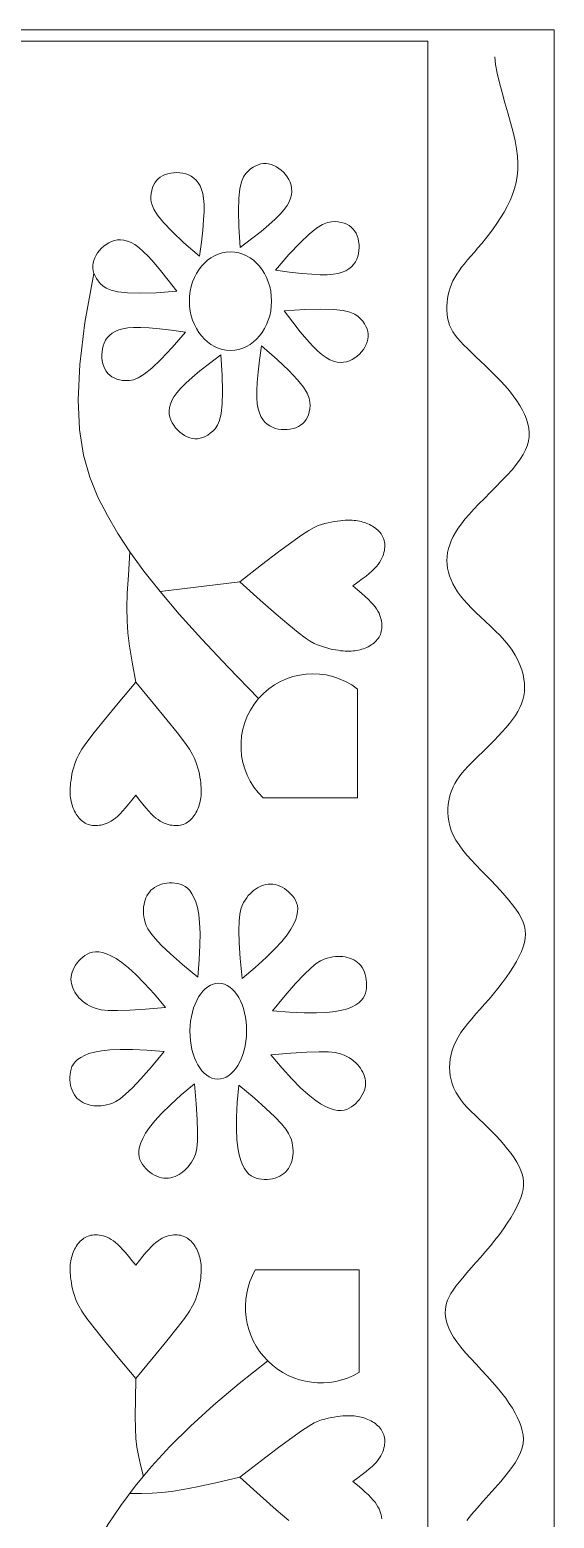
# Model space of a CAD drawing. Header units: inches. Extents: x -813 to 82, y -70 to 268.
# Drawn here: x -9.5 to -3, y 182.75 to 201.2 of the extents above; entities that cross this region are included whole.
import ezdxf

# ---------------------------------------------------------------- set-up
doc = ezdxf.new("R2010")
doc.units = ezdxf.units.IN
doc.header["$MEASUREMENT"] = 0
for name, color, linetype, lineweight, true_color in [('Blue', 7, 'Continuous', 0, 0x1081b2), ('Brown', 7, 'Continuous', 0, 0x653e10), ('Golden', 7, 'Continuous', 0, 0xefe861), ('Grey', 7, 'Continuous', 0, 0x58676a), ('Layak Architect', 1, 'Continuous', 5, 0xff0000), ('Mustard', 7, 'Continuous', 0, 0xa79b1b), ('White', 7, 'Continuous', 0, 0xffffff)]:
    doc.layers.add(name, color=color, linetype=linetype, lineweight=lineweight, true_color=true_color)
doc.layers.add('Rugs', color=201, linetype='Continuous')

# ---------------------------------------------------------------- blocks, each defined once
blk = doc.blocks.new('*U89')
at = {"layer": 'White'}
blk.add_lwpolyline([(9.55, -18.2), (2.79, -12.32), (-2.36, -7.46), (-6.12, -3.48), (-8.7, -0.26), (-10.32, 2.35), (-11.2, 4.46), (-11.53, 6.22), (-11.55, 7.74), (-11.43, 9.16), (-11.19, 10.47), (-10.85, 11.69), (-10.4, 12.81), (-9.84, 13.82), (-9.17, 14.74), (-8.38, 15.55), (-7.48, 16.26), (-6.48, 16.86), (-5.37, 17.35), (-4.19, 17.73), (-2.94, 18), (-1.65, 18.16), (-0.34, 18.2), (0.98, 18.13), (2.29, 17.94), (3.57, 17.63), (4.81, 17.19), (5.99, 16.59), (7.09, 15.84), (8.11, 14.9), (9.03, 13.78), (9.82, 12.44), (10.48, 10.89), (11, 9.09), (11.36, 6.95), (11.55, 4.39), (11.55, 1.3), (11.37, -2.41), (10.98, -6.83), (10.37, -12.06), (9.55, -18.2)], dxfattribs=at)
blk = doc.blocks.new('*U90')
at = {"layer": 'White', "color": 0, "linetype": 'ByBlock', "lineweight": -2, "transparency": 16777216}
for p, rotation in [((6003767017.003224, 3337140091.486361), 314.9999999999999), ((6003766963.675579, 3337140058.918108), 44.99999999999996), ((6003767044.331867, 3337140071.567644), 269.9999999999999), ((6003767049.571476, 3337140038.158716), 225), ((6003766968.915188, 3337140025.50918), 89.99999999999997), ((6003766996.243831, 3337140005.590463), 135), ((6003767029.65276, 3337140010.830072), 180)]:
    blk.add_blockref('*U89', p, dxfattribs=dict(at, rotation=rotation))
blk.add_blockref('*U89', (6003766983.594296, 3337140086.246752), dxfattribs=at)
blk = doc.blocks.new('*U91')
at = {"layer": 'Mustard'}
blk.add_lwpolyline([(11.32, -20.49), (4.65, -14.93), (-0.53, -10.37), (-4.43, -6.69), (-7.23, -3.75), (-9.15, -1.41), (-10.37, 0.46), (-11.11, 2), (-11.55, 3.34), (-11.87, 4.59), (-12.1, 5.79), (-12.25, 6.94), (-12.31, 8.04), (-12.3, 9.1), (-12.22, 10.13), (-12.06, 11.12), (-11.84, 12.1), (-11.56, 13.05), (-11.2, 13.98), (-10.78, 14.87), (-10.28, 15.73), (-9.7, 16.53), (-9.04, 17.28), (-8.29, 17.96), (-7.46, 18.56), (-6.53, 19.09), (-5.52, 19.53), (-4.45, 19.89), (-3.33, 20.17), (-2.17, 20.36), (-0.99, 20.47), (0.2, 20.49), (1.38, 20.43), (2.54, 20.27), (3.68, 20), (4.78, 19.58), (5.85, 18.98), (6.87, 18.17), (7.85, 17.12), (8.78, 15.79), (9.65, 14.17), (10.45, 12.2), (11.15, 9.77), (11.72, 6.79), (12.12, 3.14), (12.31, -1.3), (12.27, -6.65), (11.95, -13.01), (11.32, -20.49)], dxfattribs=at)
blk = doc.blocks.new('*U94')
at = {"layer": 'Mustard', "color": 0, "linetype": 'ByBlock', "lineweight": -2, "transparency": 16777216}
blk.add_blockref('*U91', (6003766971.507133, 3337138645.91867), dxfattribs=at)
for p, rotation in [((6003767008.540522, 3337138647.324628), 315.0000000000001), ((6003766946.314736, 3337138618.737947), 45.00000000000002), ((6003767035.721244, 3337138622.132231), 270), ((6003767037.127202, 3337138585.098843), 225), ((6003766947.720695, 3337138581.704559), 90.00000000000001), ((6003766974.901417, 3337138556.512162), 135), ((6003767011.934805, 3337138557.91812), 180)]:
    blk.add_blockref('*U91', p, dxfattribs=dict(at, rotation=rotation))
blk = doc.blocks.new('C3')
at = {"layer": 'Blue'}
blk.add_lwpolyline([(-1478.26, 4460.03), (-1474.88, 4460.39), (-1471.09, 4461.09), (-1466.99, 4462.06), (-1462.69, 4463.21), (-1458.29, 4464.46), (-1453.89, 4465.73), (-1449.61, 4466.94), (-1445.54, 4468.01), (-1441.76, 4468.87), (-1438.27, 4469.51), (-1435.01, 4469.92), (-1431.95, 4470.12), (-1429.05, 4470.1), (-1426.28, 4469.85), (-1423.59, 4469.39), (-1420.95, 4468.71), (-1418.32, 4467.81), (-1415.71, 4466.72), (-1413.13, 4465.47), (-1410.6, 4464.09), (-1408.13, 4462.59), (-1405.72, 4461.01), (-1403.4, 4459.37), (-1401.18, 4457.71), (-1399.07, 4456.04), (-1397.05, 4454.38), (-1395.13, 4452.76), (-1393.3, 4451.18), (-1391.55, 4449.66), (-1389.87, 4448.23), (-1388.25, 4446.88), (-1386.68, 4445.65), (-1385.17, 4444.53), (-1383.68, 4443.54), (-1382.22, 4442.66), (-1380.76, 4441.89), (-1379.3, 4441.23), (-1377.82, 4440.66), (-1376.3, 4440.19), (-1374.73, 4439.81), (-1373.1, 4439.52), (-1371.43, 4439.31), (-1369.73, 4439.21), (-1368.03, 4439.21), (-1366.33, 4439.32), (-1364.67, 4439.56), (-1363.05, 4439.92), (-1361.49, 4440.43), (-1360.01, 4441.07), (-1358.59, 4441.87), (-1357.19, 4442.82), (-1355.79, 4443.92), (-1354.37, 4445.18), (-1352.88, 4446.6), (-1351.31, 4448.19), (-1349.62, 4449.95), (-1347.79, 4451.87), (-1345.85, 4453.92), (-1343.81, 4456.05), (-1341.69, 4458.22), (-1339.52, 4460.39), (-1337.33, 4462.5), (-1335.12, 4464.53), (-1332.93, 4466.41), (-1330.78, 4468.11), (-1328.66, 4469.64), (-1326.59, 4470.97), (-1324.55, 4472.12), (-1322.54, 4473.08), (-1320.57, 4473.85), (-1318.64, 4474.43), (-1316.73, 4474.81), (-1314.86, 4475), (-1313, 4474.98), (-1311.14, 4474.73), (-1309.24, 4474.24), (-1307.3, 4473.49), (-1305.29, 4472.46), (-1303.19, 4471.15), (-1300.98, 4469.53), (-1298.65, 4467.6), (-1296.22, 4465.41), (-1293.73, 4463.04), (-1291.2, 4460.56), (-1288.68, 4458.04), (-1286.18, 4455.54), (-1283.75, 4453.14), (-1281.41, 4450.9), (-1279.19, 4448.89), (-1277.09, 4447.1), (-1275.08, 4445.53), (-1273.16, 4444.15), (-1271.31, 4442.98), (-1269.51, 4441.98), (-1267.75, 4441.15), (-1266.01, 4440.48), (-1264.29, 4439.96), (-1262.57, 4439.58), (-1260.87, 4439.36), (-1259.17, 4439.28), (-1257.47, 4439.34), (-1255.78, 4439.55), (-1254.09, 4439.91), (-1252.4, 4440.41), (-1250.71, 4441.06), (-1249.01, 4441.85), (-1247.3, 4442.8), (-1245.57, 4443.9), (-1243.82, 4445.16), (-1242.05, 4446.58), (-1240.24, 4448.17), (-1238.39, 4449.93), (-1236.49, 4451.86), (-1234.56, 4453.9), (-1232.58, 4456.03), (-1230.57, 4458.17), (-1228.53, 4460.3), (-1226.46, 4462.35), (-1224.36, 4464.28), (-1222.25, 4466.05), (-1220.11, 4467.6), (-1217.97, 4468.94), (-1215.84, 4470.08), (-1213.72, 4471.02), (-1211.63, 4471.77), (-1209.58, 4472.34), (-1207.58, 4472.74), (-1205.65, 4472.98), (-1203.79, 4473.05), (-1202, 4472.97), (-1200.25, 4472.73), (-1198.54, 4472.32), (-1196.84, 4471.75), (-1195.15, 4471.02), (-1193.45, 4470.11), (-1191.72, 4469.04), (-1189.96, 4467.8), (-1188.16, 4466.41), (-1186.36, 4464.9), (-1184.54, 4463.29), (-1182.74, 4461.61), (-1180.95, 4459.89), (-1179.19, 4458.15), (-1177.47, 4456.41), (-1175.8, 4454.69), (-1174.17, 4453.03), (-1172.59, 4451.41), (-1171.04, 4449.87), (-1169.52, 4448.4), (-1168.03, 4447.03), (-1166.56, 4445.78), (-1165.1, 4444.64), (-1163.65, 4443.63), (-1162.2, 4442.75), (-1160.74, 4442), (-1159.26, 4441.36), (-1157.75, 4440.83), (-1156.2, 4440.41), (-1154.6, 4440.09), (-1152.95, 4439.86), (-1151.22, 4439.72), (-1149.44, 4439.69), (-1147.59, 4439.8), (-1145.68, 4440.07), (-1143.71, 4440.51), (-1141.7, 4441.16), (-1139.64, 4442.04), (-1137.53, 4443.17), (-1135.38, 4444.56), (-1133.2, 4446.18), (-1130.99, 4447.99), (-1128.77, 4449.95), (-1126.54, 4452.01), (-1124.31, 4454.14), (-1122.09, 4456.29), (-1119.9, 4458.43), (-1117.73, 4460.5), (-1115.59, 4462.5), (-1113.48, 4464.39), (-1111.42, 4466.16), (-1109.41, 4467.78), (-1107.44, 4469.23), (-1105.53, 4470.48), (-1103.67, 4471.53), (-1101.87, 4472.35), (-1100.12, 4472.93), (-1098.38, 4473.29), (-1096.63, 4473.41), (-1094.85, 4473.31), (-1093.02, 4472.98), (-1091.11, 4472.44), (-1089.11, 4471.67), (-1086.99, 4470.68), (-1084.76, 4469.5), (-1082.47, 4468.15), (-1080.12, 4466.64), (-1077.73, 4465), (-1075.35, 4463.26), (-1072.98, 4461.43), (-1070.64, 4459.53), (-1068.37, 4457.6), (-1066.15, 4455.65), (-1063.99, 4453.72), (-1061.87, 4451.83), (-1059.8, 4450.03), (-1057.76, 4448.32), (-1055.76, 4446.75), (-1053.78, 4445.35), (-1051.82, 4444.13), (-1049.89, 4443.1), (-1047.98, 4442.25), (-1046.08, 4441.58), (-1044.2, 4441.06), (-1042.34, 4440.71), (-1040.49, 4440.5), (-1038.65, 4440.44), (-1036.82, 4440.51), (-1035.01, 4440.73), (-1033.21, 4441.09), (-1031.43, 4441.6), (-1029.66, 4442.27), (-1027.92, 4443.1), (-1026.19, 4444.1), (-1024.49, 4445.28), (-1022.81, 4446.62), (-1021.15, 4448.12), (-1019.48, 4449.74), (-1017.81, 4451.47), (-1016.11, 4453.26), (-1014.39, 4455.1), (-1012.62, 4456.96), (-1010.8, 4458.81), (-1008.93, 4460.62), (-1007, 4462.39), (-1005.05, 4464.07), (-1003.1, 4465.66), (-1001.15, 4467.13), (-999.23, 4468.46), (-997.36, 4469.63), (-995.56, 4470.62), (-993.83, 4471.41), (-992.16, 4472), (-990.52, 4472.39), (-988.89, 4472.58), (-987.24, 4472.57), (-985.53, 4472.35), (-983.75, 4471.94), (-981.87, 4471.32), (-979.86, 4470.51), (-977.74, 4469.51), (-975.52, 4468.33), (-973.22, 4466.98), (-970.85, 4465.48), (-968.43, 4463.83), (-965.97, 4462.05), (-963.48, 4460.15), (-960.99, 4458.14), (-958.52, 4456.07), (-956.08, 4453.97), (-953.7, 4451.88), (-951.4, 4449.85), (-949.2, 4447.92), (-947.13, 4446.14), (-945.2, 4444.53), (-943.42, 4443.14), (-941.78, 4441.96), (-940.26, 4440.98), (-938.81, 4440.18), (-937.42, 4439.56), (-936.06, 4439.09), (-934.69, 4438.78), (-933.29, 4438.6), (-931.84, 4438.55), (-930.32, 4438.64), (-928.72, 4438.9), (-927.03, 4439.36), (-925.24, 4440.04), (-923.34, 4440.95), (-921.33, 4442.13), (-919.19, 4443.61), (-916.91, 4445.38), (-914.53, 4447.39), (-912.06, 4449.59), (-909.54, 4451.92), (-906.99, 4454.29), (-904.44, 4456.65), (-901.91, 4458.94), (-899.44, 4461.09), (-897.04, 4463.04), (-894.72, 4464.8), (-892.48, 4466.36), (-890.32, 4467.74), (-888.22, 4468.93), (-886.2, 4469.95), (-884.24, 4470.81), (-882.35, 4471.5), (-880.52, 4472.04), (-878.72, 4472.38), (-876.91, 4472.51), (-875.06, 4472.4), (-873.14, 4472.01), (-871.11, 4471.31), (-868.93, 4470.27), (-866.58, 4468.87), (-864.03, 4467.08), (-861.32, 4464.97), (-858.48, 4462.63), (-855.58, 4460.12), (-852.64, 4457.52), (-849.73, 4454.92), (-846.88, 4452.4), (-844.14, 4450.02), (-841.55, 4447.86)], dxfattribs=at)
blk.add_lwpolyline([(-1246.39, 4400.45), (-1244.84, 4402.24), (-1243.45, 4403.79), (-1242.2, 4405.11), (-1241.05, 4406.24), (-1239.99, 4407.2), (-1238.99, 4408.01), (-1238.04, 4408.69), (-1237.1, 4409.26), (-1236.17, 4409.74), (-1235.27, 4410.13), (-1234.38, 4410.43), (-1233.52, 4410.67), (-1232.69, 4410.83), (-1231.87, 4410.94), (-1231.09, 4410.99), (-1230.34, 4411), (-1229.61, 4410.96), (-1228.91, 4410.87), (-1228.24, 4410.74), (-1227.59, 4410.56), (-1226.97, 4410.34), (-1226.37, 4410.07), (-1225.79, 4409.75), (-1225.24, 4409.38), (-1224.7, 4408.97), (-1224.19, 4408.52), (-1223.7, 4408.02), (-1223.23, 4407.49), (-1222.79, 4406.93), (-1222.38, 4406.34), (-1222, 4405.72), (-1221.65, 4405.07), (-1221.33, 4404.4), (-1221.03, 4403.71), (-1220.77, 4403.01), (-1220.53, 4402.28), (-1220.32, 4401.55), (-1220.14, 4400.8), (-1219.99, 4400.04), (-1219.87, 4399.28), (-1219.78, 4398.5), (-1219.71, 4397.69), (-1219.68, 4396.86), (-1219.69, 4395.99), (-1219.72, 4395.07), (-1219.8, 4394.1), (-1219.91, 4393.06), (-1220.06, 4391.96), (-1220.25, 4390.8), (-1220.49, 4389.58), (-1220.78, 4388.31), (-1221.12, 4387.01), (-1221.51, 4385.67), (-1221.96, 4384.32), (-1222.46, 4382.94), (-1223.07, 4381.52), (-1224, 4379.83), (-1225.47, 4377.61), (-1227.76, 4374.58), (-1231.09, 4370.5), (-1235.72, 4365.09), (-1241.9, 4358.09), (-1249.87, 4349.24), (-1257.19, 4358.63), (-1262.85, 4366.06), (-1267.09, 4371.78), (-1270.12, 4376.09), (-1272.18, 4379.27), (-1273.5, 4381.59), (-1274.3, 4383.35), (-1274.81, 4384.81), (-1275.22, 4386.21), (-1275.57, 4387.6), (-1275.86, 4388.95), (-1276.1, 4390.28), (-1276.3, 4391.56), (-1276.45, 4392.8), (-1276.56, 4393.97), (-1276.63, 4395.08), (-1276.67, 4396.12), (-1276.68, 4397.1), (-1276.65, 4398.02), (-1276.59, 4398.89), (-1276.5, 4399.72), (-1276.38, 4400.51), (-1276.23, 4401.28), (-1276.06, 4402.04), (-1275.85, 4402.78), (-1275.62, 4403.51), (-1275.36, 4404.23), (-1275.07, 4404.94), (-1274.76, 4405.63), (-1274.42, 4406.29), (-1274.05, 4406.94), (-1273.65, 4407.56), (-1273.22, 4408.15), (-1272.77, 4408.71), (-1272.29, 4409.24), (-1271.79, 4409.74), (-1271.27, 4410.19), (-1270.73, 4410.61), (-1270.16, 4410.98), (-1269.58, 4411.31), (-1268.98, 4411.58), (-1268.36, 4411.81), (-1267.72, 4411.99), (-1267.07, 4412.12), (-1266.39, 4412.21), (-1265.68, 4412.24), (-1264.96, 4412.23), (-1264.21, 4412.17), (-1263.43, 4412.06), (-1262.63, 4411.9), (-1261.8, 4411.67), (-1260.96, 4411.38), (-1260.1, 4411.01), (-1259.23, 4410.56), (-1258.34, 4410.02), (-1257.44, 4409.38), (-1256.54, 4408.63), (-1255.6, 4407.76), (-1254.61, 4406.73), (-1253.55, 4405.52), (-1252.39, 4404.1), (-1251.11, 4402.46), (-1249.7, 4400.56), (-1248.12, 4398.39)], close=True, dxfattribs=at)
at = {"layer": 'Brown'}
for points in [[(-763.05, 4278.91), (-775.32, 4276.82), (-786.47, 4275.95), (-796.7, 4276.22), (-806.16, 4277.56), (-815.03, 4279.89), (-823.49, 4283.12), (-831.71, 4287.19), (-839.86, 4292.01), (-848.08, 4297.52), (-856.44, 4303.78), (-864.96, 4310.87), (-873.66, 4318.86), (-882.58, 4327.83), (-891.75, 4337.86), (-901.19, 4349.02), (-910.93, 4361.4)], [(-1199.05, 4357.41), (-1212.79, 4344.11), (-1224.96, 4332.68), (-1235.82, 4322.91), (-1245.6, 4314.59), (-1254.53, 4307.52), (-1262.87, 4301.48), (-1270.85, 4296.27), (-1278.72, 4291.68), (-1286.75, 4287.57), (-1295.35, 4284.06), (-1304.98, 4281.33), (-1316.07, 4279.56), (-1329.07, 4278.94), (-1344.44, 4279.66), (-1362.62, 4281.89), (-1384.05, 4285.82)], [(-1249.87, 4349.24), (-1245.6, 4314.59)], [(-860.31, 4349.24), (-857.98, 4338.81), (-856.23, 4330.77), (-854.98, 4324.55), (-854.14, 4319.58), (-853.64, 4315.3), (-853.38, 4311.13), (-853.28, 4306.52), (-853.27, 4301.41)], [(-903.35, 4303.97), (-894.16, 4303.86), (-887.07, 4303.81), (-881.58, 4303.88), (-877.2, 4304.11), (-873.42, 4304.52), (-869.74, 4305.17), (-865.67, 4306.09), (-860.7, 4307.32)], [(-1206.24, 4303.97), (-1214.94, 4302.46), (-1221.85, 4301.35), (-1227.64, 4300.61), (-1232.96, 4300.22), (-1238.48, 4300.14), (-1244.86, 4300.34), (-1252.77, 4300.8), (-1262.87, 4301.48)]]:
    blk.add_lwpolyline(points, dxfattribs=at)
at = {"layer": 'Golden'}
blk.add_lwpolyline([(-841.53, 4370.5), (-846.16, 4365.09), (-852.34, 4358.09), (-860.31, 4349.24), (-867.63, 4358.63), (-873.29, 4366.06), (-877.53, 4371.78), (-880.56, 4376.09), (-882.62, 4379.27), (-883.94, 4381.59), (-884.74, 4383.35), (-885.25, 4384.81), (-885.65, 4386.21), (-886, 4387.6), (-886.3, 4388.95), (-886.54, 4390.28), (-886.74, 4391.56), (-886.89, 4392.8), (-887, 4393.97), (-887.07, 4395.08), (-887.11, 4396.12), (-887.12, 4397.1), (-887.09, 4398.02), (-887.03, 4398.89), (-886.94, 4399.72), (-886.82, 4400.51), (-886.67, 4401.28), (-886.5, 4402.04), (-886.29, 4402.78), (-886.06, 4403.51), (-885.8, 4404.23), (-885.51, 4404.94), (-885.2, 4405.63), (-884.86, 4406.29), (-884.49, 4406.94), (-884.09, 4407.56), (-883.66, 4408.15), (-883.21, 4408.71), (-882.73, 4409.24), (-882.23, 4409.74), (-881.71, 4410.19), (-881.16, 4410.61), (-880.6, 4410.98), (-880.02, 4411.31), (-879.42, 4411.58), (-878.8, 4411.81), (-878.16, 4411.99), (-877.51, 4412.12), (-876.83, 4412.21), (-876.12, 4412.24), (-875.4, 4412.23), (-874.65, 4412.17), (-873.87, 4412.06), (-873.07, 4411.9), (-872.24, 4411.67), (-871.4, 4411.38), (-870.54, 4411.01), (-869.67, 4410.56), (-868.78, 4410.02), (-867.88, 4409.38), (-866.97, 4408.63), (-866.04, 4407.76), (-865.05, 4406.73), (-863.98, 4405.52), (-862.83, 4404.1), (-861.55, 4402.46), (-860.13, 4400.56), (-858.56, 4398.39), (-856.83, 4400.45), (-855.28, 4402.24), (-853.89, 4403.79), (-852.64, 4405.11), (-851.49, 4406.24), (-850.43, 4407.2), (-849.43, 4408.01), (-848.47, 4408.69), (-847.53, 4409.26), (-846.61, 4409.74), (-845.71, 4410.13), (-844.82, 4410.43), (-843.96, 4410.67), (-843.12, 4410.83), (-842.31, 4410.94)], dxfattribs=at)
blk.add_lwpolyline([(-954.65, 4302.32), (-956.5, 4300.84), (-958.09, 4299.5), (-959.47, 4298.3), (-960.64, 4297.19), (-961.63, 4296.17), (-962.47, 4295.2), (-963.18, 4294.26), (-963.79, 4293.34), (-964.3, 4292.44), (-964.72, 4291.55), (-965.06, 4290.68), (-965.32, 4289.82), (-965.52, 4288.99), (-965.65, 4288.19), (-965.73, 4287.41), (-965.77, 4286.65), (-965.75, 4285.93), (-965.69, 4285.22), (-965.59, 4284.55), (-965.43, 4283.9), (-965.23, 4283.27), (-964.98, 4282.66), (-964.68, 4282.07), (-964.33, 4281.5), (-963.94, 4280.95), (-963.51, 4280.42), (-963.03, 4279.91), (-962.52, 4279.43), (-961.97, 4278.97), (-961.39, 4278.54), (-960.79, 4278.13), (-960.15, 4277.76), (-959.5, 4277.41), (-958.82, 4277.09), (-958.12, 4276.8), (-957.41, 4276.54), (-956.68, 4276.31), (-955.94, 4276.1), (-955.19, 4275.92), (-954.43, 4275.77), (-953.65, 4275.65), (-952.85, 4275.56), (-952.02, 4275.5), (-951.15, 4275.47), (-950.23, 4275.48), (-949.25, 4275.52), (-948.22, 4275.59), (-947.11, 4275.71), (-945.94, 4275.86), (-944.71, 4276.05), (-943.43, 4276.29), (-942.12, 4276.58), (-940.77, 4276.93), (-939.4, 4277.33), (-938.01, 4277.79), (-936.57, 4278.35), (-934.85, 4279.21), (-932.57, 4280.6), (-929.47, 4282.78), (-925.27, 4285.96), (-919.7, 4290.4), (-912.48, 4296.32), (-903.35, 4303.97), (-912.48, 4311.62), (-919.7, 4317.55), (-925.27, 4321.98), (-929.47, 4325.17), (-932.57, 4327.34), (-934.85, 4328.74), (-936.57, 4329.6), (-938.01, 4330.16), (-939.4, 4330.62), (-940.77, 4331.02), (-942.12, 4331.36), (-943.43, 4331.65), (-944.71, 4331.89), (-945.94, 4332.09), (-947.11, 4332.24), (-948.22, 4332.35), (-949.25, 4332.43), (-950.23, 4332.47), (-951.15, 4332.47), (-952.02, 4332.45), (-952.85, 4332.39), (-953.65, 4332.29), (-954.43, 4332.17), (-955.19, 4332.02), (-955.94, 4331.85), (-956.68, 4331.64), (-957.41, 4331.41), (-958.12, 4331.14), (-958.82, 4330.85), (-959.5, 4330.54), (-960.15, 4330.19), (-960.79, 4329.81), (-961.39, 4329.41), (-961.97, 4328.98), (-962.52, 4328.52), (-963.03, 4328.04), (-963.51, 4327.53), (-963.94, 4327), (-964.33, 4326.45), (-964.68, 4325.88), (-964.98, 4325.29), (-965.23, 4324.68), (-965.43, 4324.05), (-965.59, 4323.4), (-965.69, 4322.72), (-965.75, 4322.02), (-965.77, 4321.3), (-965.73, 4320.54), (-965.65, 4319.76), (-965.52, 4318.95), (-965.32, 4318.12), (-965.06, 4317.27), (-964.72, 4316.4), (-964.3, 4315.51), (-963.79, 4314.6), (-963.18, 4313.68), (-962.47, 4312.75), (-961.63, 4311.78), (-960.64, 4310.76), (-959.47, 4309.65), (-958.09, 4308.44), (-956.5, 4307.11), (-954.65, 4305.63), (-952.53, 4303.97)], close=True, dxfattribs=at)
at = {"layer": 'Grey'}
blk.add_lwpolyline([(-905.85, 4401.05), (-950.53, 4401.05), (-950.53, 4355.97)], dxfattribs=at)
blk.add_lwpolyline([(-1154.93, 4302.32), (-1153.09, 4300.84), (-1151.49, 4299.5), (-1150.12, 4298.3), (-1148.95, 4297.19), (-1147.96, 4296.17), (-1147.12, 4295.2), (-1146.4, 4294.26), (-1145.8, 4293.34), (-1145.29, 4292.44), (-1144.87, 4291.55), (-1144.53, 4290.68), (-1144.27, 4289.82), (-1144.07, 4288.99), (-1143.94, 4288.19), (-1143.86, 4287.41), (-1143.82, 4286.65), (-1143.84, 4285.93), (-1143.9, 4285.22), (-1144, 4284.55), (-1144.16, 4283.9), (-1144.36, 4283.27), (-1144.61, 4282.66), (-1144.91, 4282.07), (-1145.25, 4281.5), (-1145.65, 4280.95), (-1146.08, 4280.42), (-1146.56, 4279.91), (-1147.07, 4279.43), (-1147.62, 4278.97), (-1148.19, 4278.54), (-1148.8, 4278.13), (-1149.43, 4277.76), (-1150.09, 4277.41), (-1150.77, 4277.09), (-1151.47, 4276.8), (-1152.18, 4276.54), (-1152.91, 4276.31), (-1153.65, 4276.1), (-1154.4, 4275.92), (-1155.16, 4275.77), (-1155.94, 4275.65), (-1156.74, 4275.56), (-1157.57, 4275.5), (-1158.44, 4275.47), (-1159.36, 4275.48), (-1160.33, 4275.52), (-1161.37, 4275.59), (-1162.48, 4275.71), (-1163.65, 4275.86), (-1164.88, 4276.05), (-1166.15, 4276.29), (-1167.47, 4276.58), (-1168.82, 4276.93), (-1170.19, 4277.33), (-1171.57, 4277.79), (-1173.02, 4278.35), (-1174.74, 4279.21), (-1177.02, 4280.6), (-1180.12, 4282.78), (-1184.32, 4285.96), (-1189.89, 4290.4), (-1197.11, 4296.32), (-1206.24, 4303.97), (-1197.11, 4311.62), (-1189.89, 4317.55), (-1184.32, 4321.98), (-1180.12, 4325.17), (-1177.02, 4327.34), (-1174.74, 4328.74), (-1173.02, 4329.6), (-1171.57, 4330.16), (-1170.19, 4330.62), (-1168.82, 4331.02), (-1167.47, 4331.36), (-1166.15, 4331.65), (-1164.88, 4331.89), (-1163.65, 4332.09), (-1162.48, 4332.24), (-1161.37, 4332.35), (-1160.33, 4332.43), (-1159.36, 4332.47), (-1158.44, 4332.47), (-1157.57, 4332.45), (-1156.74, 4332.39), (-1155.94, 4332.29), (-1155.16, 4332.17), (-1154.4, 4332.02), (-1153.65, 4331.85), (-1152.91, 4331.64), (-1152.18, 4331.41), (-1151.47, 4331.14), (-1150.77, 4330.85), (-1150.09, 4330.54), (-1149.43, 4330.19), (-1148.8, 4329.81), (-1148.19, 4329.41), (-1147.62, 4328.98), (-1147.07, 4328.52), (-1146.56, 4328.04), (-1146.08, 4327.53), (-1145.65, 4327), (-1145.25, 4326.45), (-1144.91, 4325.88), (-1144.61, 4325.29), (-1144.36, 4324.68), (-1144.16, 4324.05), (-1144, 4323.4), (-1143.9, 4322.72), (-1143.84, 4322.02), (-1143.82, 4321.3), (-1143.86, 4320.54), (-1143.94, 4319.76), (-1144.07, 4318.95), (-1144.27, 4318.12), (-1144.53, 4317.27), (-1144.87, 4316.4), (-1145.29, 4315.51), (-1145.8, 4314.6), (-1146.4, 4313.68), (-1147.12, 4312.75), (-1147.96, 4311.78), (-1148.95, 4310.76), (-1150.12, 4309.65), (-1151.49, 4308.44), (-1153.09, 4307.11), (-1154.93, 4305.63), (-1157.05, 4303.97)], close=True, dxfattribs=at)
blk.add_arc((-934.27, 4384.53), 32.87, 240.35384, 30.16216, dxfattribs=at)
blk.add_ellipse((-1371.97, 4345.18), major_axis=(21.42, 0), ratio=0.833344, dxfattribs=at)
at = {"layer": 'Layak Architect'}
blk.add_lwpolyline([(-1490.01, 4485.9), (1490.01, 4485.9), (1490.01, 14.18), (-1490.01, 14.18)], close=True, dxfattribs=at)
blk.add_lwpolyline([(0, 4430.9), (-1485.01, 4430.9), (-1485.01, 2250.04)], dxfattribs=at)
at = {"layer": 'Mustard'}
blk.add_ellipse((-1054.39, 4339.87), major_axis=(-20.88, 0.26), ratio=0.589821, dxfattribs=at)
at = {"layer": 'White'}
blk.add_lwpolyline([(-1203.21, 4400.39), (-1155.9, 4400.39), (-1155.9, 4359.35)], dxfattribs=at)
blk.add_arc((-1178.5, 4381.09), 31.36, 142.01383, 316.09294, dxfattribs=at)
at = {"layer": 'Mustard', "rotation": 270}
blk.add_blockref('*U94', (-3337139656.31, 6003771331.59), dxfattribs=at)
at = {"layer": 'White'}
blk.add_blockref('*U90', (-6003768378.59, -3337135703.36), dxfattribs=at)

msp = doc.modelspace()

# ---------------------------------------------------------------- block references
at = {"layer": 'Rugs', "xscale": 0.0285, "yscale": 0.0285, "zscale": 0.0285, "rotation": 270}
msp.add_blockref('C3', (-130.84923, 158.73611), dxfattribs=at)

doc.saveas('drawing.dxf')
